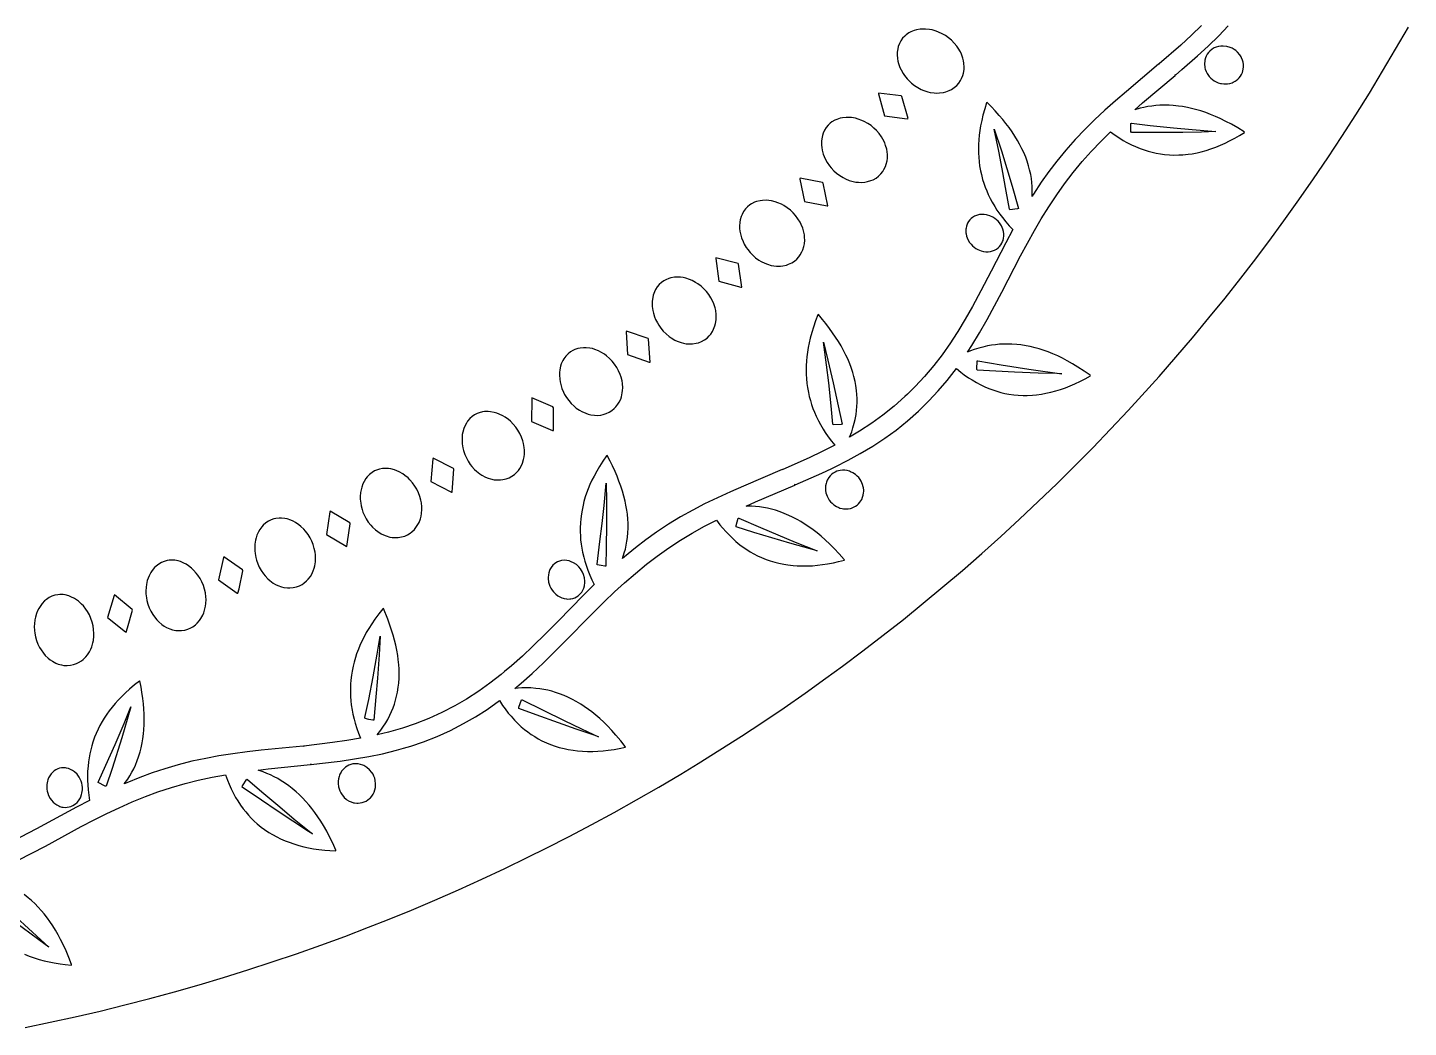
# Model space of a CAD drawing. Header units: millimetres. Extents: x 0 to 240, y 0 to 240.
# Drawn here: x 143.5 to 224.4, y 2.3 to 60.9 of the extents above; entities that cross this region are included whole.
import ezdxf

# ---------------------------------------------------------------- set-up
doc = ezdxf.new("R2010")
doc.units = ezdxf.units.MM
doc.layers.add('FORME', color=5, linetype='CONTINUOUS')
doc.layers.add('MOTIF-C02', color=1, linetype='CONTINUOUS')

msp = doc.modelspace()

# ---------------------------------------------------------------- linework, layer by layer
at = {"layer": 'FORME'}
msp.add_lwpolyline([(143.3925, 2.3021), (144.8614, 2.6036), (146.3264, 2.9234), (147.7874, 3.2616), (149.244, 3.6179), (150.696, 3.9924), (152.1433, 4.3851), (153.5855, 4.7958), (155.0225, 5.2244), (156.454, 5.6711), (157.8798, 6.1355), (159.2997, 6.6177), (160.7134, 7.1177), (162.1209, 7.6353), (163.5217, 8.1704), (164.6375, 8.6111), (166.0259, 9.1775), (167.4071, 9.7613), (168.781, 10.3623), (170.1472, 10.9805), (171.5056, 11.6156), (172.856, 12.2677), (173.9303, 12.8015), (175.2657, 13.4838), (176.5924, 14.1827), (177.9103, 14.8981), (179.2191, 15.63), (180.5187, 16.3782), (181.8089, 17.1425), (182.834, 17.7655), (184.1066, 18.5587), (185.3693, 19.3677), (186.6217, 20.1924), (187.8637, 21.0327), (189.0951, 21.8885), (190.3157, 22.7596), (191.2843, 23.4674), (192.485, 24.3657), (193.6744, 25.2789), (194.8523, 26.2069), (196.0185, 27.1496), (197.1728, 28.1068), (198.3151, 29.0783), (199.4451, 30.0641), (200.5628, 31.0638), (201.6678, 32.0775), (202.7601, 33.1049), (203.8395, 34.1459), (204.9058, 35.2002), (205.9588, 36.2678), (206.9985, 37.3485), (208.0245, 38.4421), (208.8354, 39.3262), (209.8366, 40.4426), (210.8237, 41.5714), (211.7967, 42.7124), (212.7553, 43.8656), (213.6994, 45.0306), (214.629, 46.2073), (215.3619, 47.157), (216.2647, 48.3543), (217.1525, 49.5629), (218.0251, 50.7824), (218.8824, 52.0127), (219.7243, 53.2537), (220.5505, 54.505), (221.3611, 55.7666), (222.1559, 57.0383), (222.9347, 58.3197), (223.6974, 59.6108), (224.4439, 60.9113)], dxfattribs=at)
at = {"layer": 'MOTIF-C02'}
for points in [[(212.327, 61.002), (211.7382, 60.4327), (211.1132, 59.8599), (209.8349, 58.7516), (209.8553, 58.7377), (209.8091, 58.7298), (207.9198, 57.1403), (207.2859, 56.5927), (206.6629, 56.0361), (206.0544, 55.4669), (205.5014, 54.9225), (204.9285, 54.3222), (204.3787, 53.7022), (203.852, 53.0632), (203.382, 52.4496), (202.9327, 51.82), (202.4746, 51.1281), (202.3911, 50.9918), (202.4029, 51.3416), (202.3965, 51.5723), (202.3796, 51.8034), (202.3522, 52.0345), (202.3142, 52.2652), (202.2524, 52.5521), (202.1918, 52.7801), (202.1023, 53.0625), (202.0204, 53.286), (201.9057, 53.5619), (201.8046, 53.7795), (201.6672, 54.0475), (201.5492, 54.2583), (201.3921, 54.5174), (201.2253, 54.7713), (201.0495, 55.0201), (200.8656, 55.2638), (200.6742, 55.5025), (200.4759, 55.7363), (200.2298, 56.0104), (200.0186, 56.2337), (199.7585, 56.4957), (199.7338, 56.4721), (199.6206, 56.1158), (199.5198, 55.7538), (199.4441, 55.4388), (199.3795, 55.1196), (199.3346, 54.8503), (199.2988, 54.5781), (199.2725, 54.3032), (199.2564, 54.0256), (199.2513, 53.8018), (199.2552, 53.5203), (199.267, 53.2938), (199.293, 53.0095), (199.3232, 52.7815), (199.3731, 52.4962), (199.4229, 52.2683), (199.4977, 51.9844), (199.5678, 51.7585), (199.6469, 51.5341), (199.7348, 51.3119), (199.8316, 51.092), (199.9369, 50.8749), (200.0506, 50.6609), (200.204, 50.3983), (200.3352, 50.1925), (200.5094, 49.941), (200.6563, 49.7445), (200.8488, 49.5051), (201.0504, 49.2726), (201.2601, 49.0475), (200.8502, 48.2771), (199.9941, 46.6076), (199.3918, 45.4567), (198.8985, 44.5389), (198.4788, 43.8023), (198.0389, 43.0767), (197.7518, 42.6332), (197.6074, 42.4118), (197.119, 41.7166), (196.6369, 41.0867), (196.0906, 40.4355), (195.5513, 39.8535), (195.0967, 39.4065), (194.9446, 39.2581), (194.3073, 38.6955), (193.642, 38.1663), (192.9986, 37.7021), (192.2869, 37.2377), (191.7031, 36.8897), (191.8261, 37.2039), (191.899, 37.4223), (191.9777, 37.7), (192.0302, 37.9254), (192.0822, 38.211), (192.1126, 38.442), (192.1328, 38.675), (192.1425, 38.9094), (192.1418, 39.1448), (192.1307, 39.3808), (192.1091, 39.6169), (192.0677, 39.9117), (192.0233, 40.1465), (191.9542, 40.4384), (191.8884, 40.67), (191.7938, 40.9569), (191.7086, 41.1839), (191.5911, 41.464), (191.4888, 41.6852), (191.3512, 41.9577), (191.2036, 42.2258), (191.0468, 42.4893), (190.8817, 42.7481), (190.7089, 43.0024), (190.529, 43.2521), (190.3048, 43.546), (190.1116, 43.7862), (189.8729, 44.0689), (189.8467, 44.046), (189.7091, 43.6902), (189.5832, 43.3278), (189.4856, 43.0117), (189.3984, 42.6907), (189.3346, 42.4192), (189.2793, 42.1443), (189.2332, 41.8659), (189.1971, 41.5844), (189.1758, 41.3569), (189.1593, 41.0701), (189.1545, 40.8389), (189.1597, 40.5481), (189.1731, 40.3143), (189.2019, 40.0213), (189.2349, 39.7865), (189.2887, 39.4934), (189.3419, 39.2597), (189.4043, 39.0272), (189.4757, 38.7962), (189.5561, 38.5672), (189.6453, 38.3406), (189.7431, 38.1167), (189.8768, 37.8414), (189.9928, 37.625), (190.1482, 37.3599), (190.2806, 37.1522), (190.4554, 36.8985), (190.6399, 36.6515), (190.8352, 36.4092), (190.1048, 36.0388), (189.3387, 35.6757), (187.7905, 34.9934), (187.8059, 34.9741), (187.7594, 34.9801), (185.4855, 34.0181), (184.7184, 33.6818), (183.9591, 33.3335), (183.2098, 32.9689), (182.5209, 32.6117), (181.7965, 32.207), (181.0884, 31.7765), (180.3967, 31.3212), (179.7668, 30.8734), (179.1519, 30.4042), (178.5102, 29.8781), (178.3902, 29.7723), (178.5045, 30.1032), (178.5664, 30.3256), (178.6184, 30.5514), (178.6603, 30.7804), (178.692, 31.0119), (178.7176, 31.3043), (178.7268, 31.54), (178.7246, 31.8363), (178.7122, 32.074), (178.6839, 32.3714), (178.6514, 32.6092), (178.5991, 32.9057), (178.5485, 33.142), (178.4748, 33.4358), (178.3902, 33.7277), (178.2956, 34.0172), (178.1916, 34.3044), (178.0791, 34.5889), (177.9585, 34.8706), (177.8041, 35.2051), (177.6682, 35.4807), (177.4969, 35.8078), (177.4662, 35.7925), (177.2531, 35.4854), (177.05, 35.1692), (176.8849, 34.8905), (176.729, 34.6046), (176.6068, 34.3604), (176.4923, 34.1109), (176.3861, 33.8559), (176.289, 33.5954), (176.2182, 33.3831), (176.1389, 33.1129), (176.0834, 32.893), (176.0245, 32.6136), (175.9861, 32.3869), (175.9497, 32.0996), (175.9301, 31.8671), (175.9179, 31.5737), (175.9183, 31.3372), (175.9277, 31.0996), (175.9463, 30.8612), (175.9739, 30.6226), (176.0106, 30.3841), (176.0561, 30.1461), (176.1253, 29.85), (176.19, 29.6147), (176.2823, 29.323), (176.3648, 29.0919), (176.4782, 28.8063), (176.6023, 28.5248), (176.7364, 28.248), (176.1176, 27.6326), (174.6256, 26.1044), (173.8926, 25.3673), (173.1507, 24.6357), (172.5326, 24.0555), (171.8983, 23.4918), (171.4933, 23.1526), (171.29, 22.9836), (170.6184, 22.4633), (169.972, 22.0035), (169.2581, 21.5422), (168.5712, 21.1451), (167.8159, 20.7549), (167.0411, 20.4052), (166.2494, 20.0956), (165.4978, 19.8417), (164.6807, 19.6076), (164.0205, 19.4473), (164.2305, 19.7111), (164.3645, 19.8984), (164.5216, 20.1405), (164.6382, 20.3405), (164.7721, 20.5981), (164.8692, 20.8099), (164.9572, 21.0265), (165.0356, 21.2476), (165.1043, 21.4727), (165.1632, 21.7015), (165.2122, 21.9336), (165.2595, 22.2274), (165.2863, 22.4649), (165.3063, 22.7642), (165.3117, 23.005), (165.3058, 23.307), (165.2913, 23.5489), (165.2616, 23.8513), (165.229, 24.0928), (165.1779, 24.3938), (165.1158, 24.6935), (165.0437, 24.9914), (164.9622, 25.2875), (164.872, 25.5814), (164.7738, 25.873), (164.6461, 26.2199), (164.3875, 26.8469), (164.3558, 26.8327), (164.1195, 26.5333), (163.8923, 26.2242), (163.7058, 25.9509), (163.5279, 25.6698), (163.3869, 25.4292), (163.253, 25.1828), (163.127, 24.9303), (163.0095, 24.6719), (162.9221, 24.4609), (162.8217, 24.1917), (162.749, 23.9722), (162.6683, 23.6928), (162.6122, 23.4654), (162.5533, 23.1768), (162.5156, 22.9429), (162.4807, 22.6469), (162.4627, 22.4079), (162.4537, 22.1673), (162.4539, 21.9255), (162.4632, 21.683), (162.4816, 21.4402), (162.5091, 21.1975), (162.5558, 20.8949), (162.6028, 20.654), (162.6732, 20.3548), (162.7384, 20.1173), (162.8307, 19.8234), (162.9342, 19.5329), (163.0494, 19.2439), (162.2422, 19.1052), (161.4031, 18.984), (159.7226, 18.7884), (159.7316, 18.7654), (159.689, 18.7849), (157.2326, 18.5359), (156.4004, 18.4405), (155.5721, 18.3316), (154.7487, 18.204), (153.9851, 18.0658), (153.1736, 17.8925), (152.3701, 17.69), (151.5749, 17.4587), (150.841, 17.2165), (150.1151, 16.9494), (149.3468, 16.6358), (149.201, 16.5701), (149.4078, 16.8526), (149.5325, 17.0468), (149.6488, 17.2473), (149.7562, 17.4537), (149.8548, 17.6656), (149.9654, 17.9374), (150.0437, 18.1601), (150.1289, 18.4438), (150.1871, 18.6746), (150.2478, 18.9671), (150.2868, 19.204), (150.3242, 19.5027), (150.3455, 19.7434), (150.3617, 20.0459), (150.3669, 20.3497), (150.3618, 20.6543), (150.3471, 20.9593), (150.3234, 21.2644), (150.2912, 21.5691), (150.2423, 21.9342), (150.1936, 22.2377), (150.1264, 22.6007), (150.0926, 22.5951), (149.7984, 22.3645), (149.5111, 22.1222), (149.2712, 21.9046), (149.038, 21.6773), (148.8492, 21.48), (148.6663, 21.2753), (148.4897, 21.0629), (148.32, 20.8427), (148.1897, 20.6607), (148.0344, 20.4258), (147.9165, 20.2321), (147.7779, 19.9824), (147.6744, 19.777), (147.5549, 19.5133), (147.4676, 19.2969), (147.3695, 19.0201), (147.3002, 18.7941), (147.2391, 18.5642), (147.1866, 18.331), (147.1427, 18.0948), (147.1074, 17.856), (147.0808, 17.6153), (147.0596, 17.3119), (147.0521, 17.068), (147.0543, 16.762), (147.0651, 16.5169), (147.0892, 16.2106), (147.1249, 15.9049), (147.1713, 15.6009), (146.3987, 15.1953), (144.0645, 13.9296), (142.6803, 13.206)], [(142.9787, 12.0927), (144.5828, 12.9293), (146.6886, 14.0664), (147.4385, 14.4584), (148.193, 14.8369), (148.9029, 15.174), (149.6706, 15.5156), (150.4477, 15.8312), (151.1815, 16.1008), (151.9767, 16.3625), (152.7814, 16.5933), (153.5396, 16.784), (154.3597, 16.9598), (155.1296, 17.1004), (155.2485, 16.778), (155.3424, 16.5499), (155.4696, 16.2692), (155.5795, 16.0488), (155.7274, 15.7791), (155.8543, 15.5686), (156.0237, 15.3129), (156.1678, 15.1148), (156.3195, 14.9231), (156.4788, 14.738), (156.6453, 14.5602), (156.8189, 14.39), (156.9992, 14.2277), (157.2335, 14.0363), (157.4276, 13.8925), (157.678, 13.725), (157.8838, 13.6006), (158.1475, 13.4571), (158.3628, 13.3519), (158.637, 13.2321), (158.8598, 13.1453), (159.1421, 13.048), (159.4278, 12.9627), (159.7166, 12.8887), (160.0077, 12.8256), (160.3008, 12.7729), (160.5954, 12.7302), (160.9505, 12.6912), (161.2473, 12.6685), (161.6042, 12.6523), (161.604, 12.6922), (161.4274, 13.0862), (161.2379, 13.4741), (161.0645, 13.8008), (160.8807, 14.1216), (160.7192, 14.3836), (160.5497, 14.6403), (160.3722, 14.8911), (160.1864, 15.1351), (160.0316, 15.3251), (159.8305, 15.5554), (159.6635, 15.7334), (159.4471, 15.9473), (159.2679, 16.111), (159.0366, 16.3058), (158.846, 16.4532), (158.6009, 16.6263), (158.3999, 16.7555), (158.1948, 16.8762), (157.9859, 16.988), (157.7737, 17.0909), (157.5585, 17.1848), (157.3407, 17.2696), (157.0408, 17.3702), (157.6402, 17.4411), (160.1207, 17.6991), (160.1377, 17.7309), (160.1289, 17.7534), (160.1546, 17.7028), (160.639, 17.7578), (161.8513, 17.9051), (162.6984, 18.0298), (163.5428, 18.1772), (164.3269, 18.3392), (165.1607, 18.543), (165.5734, 18.6612), (165.9858, 18.7811), (166.745, 19.0385), (167.5448, 19.3522), (168.3275, 19.7063), (169.0907, 20.1007), (169.785, 20.5017), (170.4596, 20.9348), (171.1831, 21.4484), (171.3742, 21.1597), (171.518, 20.9596), (171.7065, 20.7164), (171.8646, 20.528), (172.0712, 20.3009), (172.2438, 20.1265), (172.4685, 19.9186), (172.6554, 19.7608), (172.8485, 19.6111), (173.0474, 19.4699), (173.2518, 19.3377), (173.4615, 19.2147), (173.6761, 19.101), (173.9506, 18.9725), (174.1745, 18.8807), (174.4593, 18.7795), (174.6905, 18.7094), (174.9828, 18.6352), (175.2189, 18.5863), (175.5162, 18.5377), (175.7553, 18.5088), (176.0553, 18.4843), (176.356, 18.4724), (176.6569, 18.4724), (176.9576, 18.4836), (177.2578, 18.5054), (177.5571, 18.5373), (177.9149, 18.588), (178.2116, 18.6399), (178.5658, 18.7131), (178.5567, 18.7519), (178.2915, 19.0925), (178.0153, 19.424), (177.7695, 19.7), (177.5149, 19.9675), (177.2958, 20.1833), (177.0703, 20.392), (176.8384, 20.593), (176.5999, 20.7854), (176.4044, 20.9327), (176.1543, 21.1079), (175.9497, 21.2403), (175.6884, 21.3957), (175.4752, 21.5113), (175.2038, 21.6444), (174.9832, 21.7411), (174.7033, 21.8496), (174.4767, 21.926), (174.248, 21.9929), (174.0175, 22.0504), (173.7859, 22.0983), (173.5534, 22.1365), (173.3203, 22.1653), (173.0289, 22.1881), (172.7961, 22.196), (172.5061, 22.1936), (172.2751, 22.182), (172.0931, 22.1656), (172.4553, 22.4677), (173.0972, 23.0358), (173.7641, 23.6598), (174.8682, 24.7494), (176.7274, 26.6393), (177.3285, 27.235), (177.9378, 27.819), (178.5168, 28.3504), (179.1498, 28.9031), (179.7992, 29.4338), (180.4211, 29.9077), (181.1037, 30.3922), (181.8046, 30.8499), (182.4729, 31.2556), (183.2048, 31.6653), (183.899, 32.0267), (184.1077, 31.7536), (184.2647, 31.5633), (184.4689, 31.3326), (184.639, 31.1543), (184.8598, 30.9402), (185.0431, 30.7764), (185.2803, 30.582), (185.4764, 30.4352), (185.6779, 30.2967), (185.8846, 30.1669), (186.0961, 30.046), (186.3122, 29.9345), (186.5324, 29.8325), (186.8127, 29.7187), (187.0405, 29.6386), (187.3292, 29.5523), (187.5626, 29.4941), (187.8567, 29.4347), (188.0936, 29.3976), (188.3909, 29.3639), (188.6293, 29.3467), (188.9277, 29.3369), (189.226, 29.3396), (189.5237, 29.354), (189.8205, 29.3796), (190.1161, 29.4156), (190.4102, 29.4616), (190.761, 29.529), (191.0513, 29.5948), (191.3971, 29.6845), (191.3852, 29.7226), (191.1003, 30.047), (190.8048, 30.3618), (190.5429, 30.623), (190.2727, 30.8753), (190.0411, 31.0781), (189.8035, 31.2734), (189.56, 31.4606), (189.3105, 31.6391), (189.1066, 31.7751), (188.8465, 31.9359), (188.6345, 32.0567), (188.3646, 32.1973), (188.1452, 32.3009), (187.8668, 32.4189), (187.6411, 32.5036), (187.3559, 32.5968), (187.1258, 32.661), (186.8942, 32.7158), (186.6616, 32.7611), (186.4285, 32.7968), (186.1952, 32.8231), (185.9621, 32.84), (185.6456, 32.8477), (186.1977, 33.0921), (188.4919, 34.0699), (188.4988, 34.1053), (188.4835, 34.1245), (188.5232, 34.0834), (190.0849, 34.7768), (190.6647, 35.0528), (190.8577, 35.1456), (191.6211, 35.5354), (192.3227, 35.9213), (193.0594, 36.3618), (193.2392, 36.4789), (193.7776, 36.8325), (194.4272, 37.3023), (195.099, 37.8377), (195.7425, 38.4069), (196.3556, 39.0086), (196.9008, 39.5965), (197.4178, 40.2092), (197.9578, 40.9132), (198.2255, 40.6937), (198.4218, 40.5449), (198.6737, 40.3681), (198.8803, 40.2346), (199.1447, 40.0785), (199.361, 39.9627), (199.637, 39.8303), (199.8621, 39.7346), (200.0907, 39.6485), (200.3223, 39.5722), (200.5568, 39.5061), (200.7934, 39.4503), (201.0319, 39.405), (201.332, 39.3631), (201.5732, 39.3413), (201.8751, 39.3286), (202.1167, 39.3297), (202.4179, 39.345), (202.6579, 39.3678), (202.9563, 39.4091), (203.1933, 39.4519), (203.4872, 39.517), (203.778, 39.5942), (204.0655, 39.6829), (204.3496, 39.7822), (204.63, 39.8916), (204.9067, 40.0102), (205.2336, 40.1641), (205.5019, 40.3012), (205.8187, 40.4756), (205.7985, 40.51), (205.4448, 40.7573), (205.0832, 40.9926), (204.7669, 41.1839), (204.4448, 41.3645), (204.1718, 41.5061), (203.8948, 41.6391), (203.6139, 41.7628), (203.3293, 41.8763), (203.0991, 41.9595), (202.8085, 42.0531), (202.5739, 42.1194), (202.2784, 42.1909), (202.0406, 42.2385), (201.7422, 42.2856), (201.5027, 42.3131), (201.2033, 42.3342), (200.9643, 42.3404), (200.7259, 42.337), (200.4888, 42.324), (200.2534, 42.3014), (200.0199, 42.2694), (199.7887, 42.2283), (199.5036, 42.1641), (199.2788, 42.1031), (199.0023, 42.0153), (198.785, 41.9362), (198.6159, 41.8668), (198.873, 42.2623), (199.3189, 42.9944), (199.7723, 43.7872), (200.6263, 45.3821), (201.7257, 47.5078), (202.1245, 48.2541), (202.5347, 48.9918), (202.9313, 49.6703), (203.3732, 50.385), (203.8374, 51.0835), (204.2919, 51.7197), (204.8014, 52.3838), (205.3363, 53.0278), (205.8553, 53.6125), (206.4339, 54.2197), (206.9907, 54.7697), (207.2707, 54.5703), (207.4767, 54.4346), (207.74, 54.2744), (207.955, 54.1542), (208.2291, 54.0146), (208.4525, 53.9122), (208.7365, 53.7963), (208.9672, 53.7138), (209.2006, 53.6409), (209.4363, 53.5777), (209.6741, 53.5246), (209.9134, 53.4817), (210.1538, 53.4492), (210.4553, 53.423), (210.6966, 53.4137), (210.9979, 53.4162), (211.2381, 53.4294), (211.5367, 53.4594), (211.7739, 53.4937), (212.068, 53.5492), (212.3009, 53.6031), (212.5889, 53.6816), (212.8731, 53.7721), (213.1533, 53.8736), (213.4294, 53.9855), (213.7012, 54.1071), (213.9688, 54.2377), (214.284, 54.4056), (214.5421, 54.554), (214.8461, 54.7417), (214.8235, 54.7745), (214.4556, 55.0006), (214.0805, 55.2143), (213.7532, 55.3866), (213.4207, 55.5481), (213.1396, 55.6736), (212.8551, 55.7902), (212.5671, 55.8974), (212.276, 55.9944), (212.0411, 56.0642), (211.7452, 56.1412), (211.507, 56.1942), (211.2077, 56.2489), (210.9674, 56.2833), (210.6666, 56.314), (210.426, 56.3283), (210.1261, 56.3333), (209.8872, 56.3268), (209.6497, 56.311), (209.4142, 56.2857), (209.1809, 56.2512), (208.9501, 56.2075), (208.7224, 56.155), (208.4179, 56.0691), (208.8733, 56.4653), (210.7774, 58.0759), (210.7735, 58.1117), (210.7532, 58.1256), (210.8033, 58.098), (211.1727, 58.4163), (212.0913, 59.221), (212.7209, 59.8012), (213.3356, 60.3986), (213.8922, 60.9742)], [(143.3632, 6.5836), (143.6426, 6.4718), (143.9265, 6.3718), (144.214, 6.2831), (144.5046, 6.2051), (144.7979, 6.1375), (145.0934, 6.0797), (145.4502, 6.0227), (145.749, 5.9849), (146.109, 5.9505), (146.1118, 5.9902), (145.9588, 6.3938), (145.7926, 6.792), (145.639, 7.1282), (145.4745, 7.4589), (145.3288, 7.7297), (145.1749, 7.9956), (145.0125, 8.2559), (144.8413, 8.5101), (144.6979, 8.7085), (144.5106, 8.9496), (144.3541, 9.1365), (144.1502, 9.362), (143.9806, 9.5353), (143.7605, 9.7424), (143.5781, 9.8999), (143.3426, 10.086)]]:
    msp.add_lwpolyline(points, dxfattribs=at)
for points in [[(196.978, 57.051), (197.2015, 57.0834), (197.3435, 57.1199), (197.5433, 57.195), (197.666, 57.2575), (197.8327, 57.3671), (197.9773, 57.4924), (198.0993, 57.6295), (198.2035, 57.7819), (198.2637, 57.8944), (198.3374, 58.0784), (198.374, 58.2102), (198.4076, 58.4195), (198.4149, 58.5651), (198.4019, 58.7895), (198.3772, 58.9409), (198.3398, 59.0921), (198.2608, 59.3153), (198.1938, 59.4597), (198.0745, 59.6665), (197.984, 59.7963), (197.835, 59.9769), (197.6739, 60.1387), (197.505, 60.2808), (197.3245, 60.4079), (197.1271, 60.5227), (196.915, 60.6216), (196.767, 60.677), (196.5379, 60.7418), (196.3825, 60.7718), (196.1486, 60.7957), (195.9946, 60.7971), (195.8437, 60.7868), (195.6264, 60.7498), (195.4894, 60.7115), (195.2982, 60.6351), (195.1816, 60.5729), (195.0242, 60.4651), (194.9315, 60.3851), (194.8109, 60.2556), (194.7088, 60.1125), (194.6225, 59.9504), (194.5556, 59.7702), (194.5233, 59.641), (194.4952, 59.4355), (194.4911, 59.2923), (194.5076, 59.0711), (194.5339, 58.9215), (194.5723, 58.7717), (194.6515, 58.5497), (194.7177, 58.4056), (194.835, 58.1985), (194.9235, 58.068), (195.0691, 57.8858), (195.1729, 57.7744), (195.3356, 57.6232), (195.5087, 57.4881), (195.6993, 57.3644), (195.9059, 57.256), (196.0512, 57.1941), (196.2778, 57.1196), (196.4328, 57.0834), (196.6679, 57.051), (196.824, 57.0448)], [(213.8419, 57.5831), (213.9799, 57.6075), (214.1121, 57.6486), (214.1752, 57.675), (214.2936, 57.7383), (214.3485, 57.7747), (214.4487, 57.8555), (214.5351, 57.9446), (214.6076, 58.0394), (214.6679, 58.141), (214.718, 58.2534), (214.7688, 58.4393), (214.7836, 58.572), (214.7815, 58.7086), (214.7618, 58.8462), (214.7248, 58.9815), (214.6713, 59.1115), (214.6389, 59.1736), (214.5641, 59.2905), (214.4316, 59.4444), (214.3336, 59.5309), (214.2312, 59.6042), (214.1218, 59.6667), (214.0023, 59.7197), (213.8074, 59.7764), (213.6004, 59.8002), (213.4604, 59.7959), (213.3227, 59.7749), (213.1901, 59.7377), (213.0657, 59.6853), (212.9518, 59.6196), (212.8043, 59.5009), (212.7229, 59.412), (212.6554, 59.3179), (212.5986, 59.2158), (212.5525, 59.1031), (212.5191, 58.9813), (212.5079, 58.9174), (212.4973, 58.7854), (212.4982, 58.7178), (212.5127, 58.5815), (212.5264, 58.5135), (212.5443, 58.4461), (212.5924, 58.3147), (212.6555, 58.1901), (212.7739, 58.0213), (212.8649, 57.9234), (212.9627, 57.8383), (213.0648, 57.7662), (213.1756, 57.7037), (213.2965, 57.6513), (213.4259, 57.6112), (213.4932, 57.5964), (213.6314, 57.5786), (213.7015, 57.5758)], [(195.1315, 55.5507), (194.7673, 56.8438), (194.7247, 56.8798), (193.3958, 57.0396), (193.3931, 56.9935), (193.7526, 55.7041), (195.0858, 55.5403)], [(192.6023, 51.8276), (192.7465, 51.854), (192.951, 51.9149), (193.0778, 51.9686), (193.2518, 52.0663), (193.4048, 52.1812), (193.5361, 52.3093), (193.6507, 52.4541), (193.7187, 52.5621), (193.8051, 52.7405), (193.8508, 52.8694), (193.899, 53.0759), (193.9165, 53.2206), (193.9193, 53.4453), (193.9053, 53.5981), (193.8785, 53.7516), (193.8154, 53.9798), (193.7587, 54.1285), (193.6542, 54.3431), (193.573, 54.479), (193.437, 54.6695), (193.2876, 54.8422), (193.1291, 54.9958), (192.958, 55.1353), (192.7691, 55.2636), (192.5644, 55.3771), (192.4207, 55.4427), (192.1967, 55.5235), (192.0437, 55.5643), (191.8122, 55.6045), (191.6586, 55.6167), (191.5073, 55.617), (191.288, 55.5953), (191.1486, 55.5667), (190.9526, 55.504), (190.8319, 55.4501), (190.6673, 55.3535), (190.5692, 55.2802), (190.4399, 55.1595), (190.328, 55.0239), (190.2305, 54.8682), (190.1512, 54.6932), (190.1098, 54.5665), (190.0675, 54.3636), (190.0533, 54.221), (190.0543, 53.9992), (190.0701, 53.848), (190.0978, 53.6959), (190.1612, 53.469), (190.2172, 53.3206), (190.3197, 53.1058), (190.3989, 52.9694), (190.5313, 52.7775), (190.6271, 52.659), (190.7788, 52.4968), (190.9419, 52.3499), (191.1234, 52.2132), (191.3219, 52.0905), (191.4625, 52.0186), (191.6834, 51.9283), (191.8355, 51.8814), (192.0677, 51.8327), (192.223, 51.8155), (192.377, 51.8109)], [(209.308, 54.729), (208.2148, 54.7374), (208.1885, 54.7959), (208.1788, 55.261), (208.2193, 55.2744), (209.3109, 55.149), (210.6802, 55.0052), (211.7793, 54.9006), (213.1577, 54.7828), (212.3298, 54.7603), (211.2284, 54.7397), (210.4043, 54.7311)], [(201.0653, 50.2464), (200.8867, 51.2983), (200.6492, 52.6059), (200.4479, 53.6459), (200.1821, 54.9385), (200.5947, 53.6584), (200.9147, 52.6278), (201.2257, 51.5915), (201.6014, 50.2883), (201.5506, 50.2578), (201.0899, 50.2086)], [(190.4299, 50.4437), (190.1573, 51.7591), (190.1173, 51.798), (188.8029, 52.0506), (188.7969, 52.0048), (189.0651, 50.6934), (190.3837, 50.4365)], [(187.646, 46.907), (187.7917, 46.9232), (187.9999, 46.9696), (188.1303, 47.0143), (188.3106, 47.0996), (188.4713, 47.2035), (188.6113, 47.3221), (188.7358, 47.4585), (188.8112, 47.5615), (188.9099, 47.7333), (188.9645, 47.8588), (189.027, 48.0613), (189.0546, 48.2044), (189.0732, 48.4284), (189.0698, 48.5818), (189.0539, 48.7368), (189.0069, 48.9688), (188.9608, 49.1212), (188.8716, 49.3426), (188.8001, 49.4838), (188.6778, 49.6834), (188.5409, 49.8662), (188.3935, 50.0305), (188.2326, 50.1816), (188.0532, 50.3229), (187.857, 50.4505), (187.7182, 50.5259), (187.5004, 50.6222), (187.3507, 50.6736), (187.1225, 50.73), (186.9701, 50.7529), (186.8193, 50.7638), (186.599, 50.7575), (186.4579, 50.7388), (186.258, 50.6899), (186.1338, 50.6446), (185.9629, 50.5599), (185.8599, 50.4936), (185.7224, 50.3822), (185.6013, 50.2548), (185.4932, 50.1064), (185.4017, 49.9373), (185.3516, 49.8139), (185.2952, 49.6144), (185.271, 49.4732), (185.2565, 49.2519), (185.2616, 49.0999), (185.2786, 48.9462), (185.326, 48.7154), (185.3714, 48.5635), (185.4586, 48.342), (185.528, 48.2004), (185.6467, 47.9997), (185.7339, 47.8748), (185.8739, 47.7023), (186.0263, 47.5444), (186.1978, 47.3952), (186.3872, 47.259), (186.5224, 47.1774), (186.7364, 47.0719), (186.8848, 47.0144), (187.113, 46.9495), (187.2668, 46.9215), (187.4201, 46.9061)], [(199.822, 47.7454), (199.9556, 47.7626), (200.0201, 47.7774), (200.1431, 47.8184), (200.201, 47.8442), (200.3083, 47.9049), (200.4034, 47.9761), (200.4856, 48.0551), (200.5568, 48.1425), (200.6194, 48.242), (200.6709, 48.3528), (200.6918, 48.4121), (200.7226, 48.537), (200.7375, 48.6686), (200.7354, 48.8039), (200.7161, 48.94), (200.6802, 49.0738), (200.5981, 49.2636), (200.4882, 49.4336), (200.4036, 49.5331), (200.313, 49.6205), (200.2144, 49.6989), (200.1048, 49.7697), (199.9222, 49.8568), (199.7912, 49.8989), (199.7239, 49.9145), (199.5873, 49.9338), (199.4507, 49.9368), (199.3173, 49.9233), (199.1899, 49.8939), (199.071, 49.85), (199.0154, 49.8231), (198.913, 49.7608), (198.823, 49.6891), (198.7458, 49.6102), (198.678, 49.5217), (198.6193, 49.4213), (198.5531, 49.2505), (198.5265, 49.1256), (198.519, 49.0605), (198.5164, 48.9272), (198.5213, 48.8596), (198.5305, 48.7918), (198.561, 48.6576), (198.6352, 48.4645), (198.7382, 48.2893), (198.8189, 48.1854), (198.9065, 48.0932), (199.0008, 48.0112), (199.1064, 47.9363), (199.2226, 47.8705), (199.413, 47.7944), (199.5476, 47.7616), (199.6849, 47.745)], [(185.382, 45.6788), (185.2022, 47.01), (185.1651, 47.0516), (183.8716, 47.3957), (183.8624, 47.3504), (184.038, 46.0235), (185.3353, 45.6748)], [(182.5035, 42.3518), (182.7145, 42.3835), (182.8476, 42.419), (183.0336, 42.4914), (183.2011, 42.5837), (183.349, 42.6923), (183.4828, 42.8196), (183.5652, 42.9171), (183.6757, 43.0816), (183.739, 43.2029), (183.8156, 43.4005), (183.8532, 43.5414), (183.8873, 43.7635), (183.8948, 43.9168), (183.8897, 44.0725), (183.8591, 44.3072), (183.8238, 44.4624), (183.7503, 44.6896), (183.6889, 44.8354), (183.5809, 45.0431), (183.4571, 45.2351), (183.3216, 45.4093), (183.1717, 45.5713), (183.0026, 45.7248), (182.8159, 45.8658), (182.6827, 45.9508), (182.4722, 46.0621), (182.3265, 46.1239), (182.1028, 46.1961), (181.9524, 46.2297), (181.8027, 46.2511), (181.5825, 46.2603), (181.4405, 46.2515), (181.2376, 46.2168), (181.1105, 46.1803), (180.9341, 46.1077), (180.8267, 46.0488), (180.6817, 45.9473), (180.552, 45.8288), (180.4338, 45.6882), (180.3307, 45.526), (180.272, 45.4064), (180.2017, 45.2113), (180.1678, 45.0721), (180.1377, 44.8524), (180.1322, 44.7005), (180.1384, 44.546), (180.1695, 44.3124), (180.2042, 44.1577), (180.2756, 43.9306), (180.3349, 43.7845), (180.4393, 43.5759), (180.5175, 43.4453), (180.645, 43.2635), (180.786, 43.0952), (180.9466, 42.9344), (181.126, 42.7852), (181.2552, 42.6944), (181.4612, 42.5741), (181.6053, 42.5063), (181.8284, 42.4256), (181.9798, 42.3869), (182.1317, 42.3608), (182.357, 42.3458)], [(180.0125, 41.2793), (179.9265, 42.6199), (179.8923, 42.664), (178.6262, 43.0979), (178.6138, 43.0534), (178.696, 41.7174), (179.9657, 41.2786)], [(177.1207, 38.1791), (177.2559, 38.2051), (177.4465, 38.2644), (177.6201, 38.3447), (177.7753, 38.4426), (177.9176, 38.5603), (178.0067, 38.6517), (178.1284, 38.8081), (178.2001, 38.9247), (178.2903, 39.1164), (178.3376, 39.2543), (178.3873, 39.4735), (178.4055, 39.6259), (178.4114, 39.7815), (178.3973, 40.0179), (178.3729, 40.1752), (178.3156, 40.4069), (178.2645, 40.5567), (178.1713, 40.7715), (178.0613, 40.9716), (177.9383, 41.1549), (177.8001, 41.327), (177.6423, 41.492), (177.4658, 41.6457), (177.3389, 41.7399), (177.1368, 41.8656), (176.9957, 41.9375), (176.7776, 42.0252), (176.63, 42.0692), (176.4822, 42.1011), (176.2631, 42.1257), (176.1208, 42.1268), (175.916, 42.1064), (175.7867, 42.0789), (175.6056, 42.0189), (175.4944, 41.9677), (175.3427, 41.8766), (175.2049, 41.7674), (175.0771, 41.6356), (174.9629, 41.4809), (174.8961, 41.3657), (174.8123, 41.1761), (174.7686, 41.0396), (174.7232, 40.8225), (174.7071, 40.6714), (174.7024, 40.5168), (174.7171, 40.2816), (174.7409, 40.1248), (174.7961, 39.8934), (174.8451, 39.7434), (174.9346, 39.5281), (175.0034, 39.3922), (175.1179, 39.2019), (175.2468, 39.0242), (175.3957, 38.8525), (175.5642, 38.6912), (175.6867, 38.5915), (175.8838, 38.457), (176.0228, 38.3793), (176.2397, 38.2832), (176.388, 38.234), (176.5377, 38.1973), (176.7614, 38.1666), (176.908, 38.1622)], [(190.7247, 37.6389), (190.6214, 38.717), (190.478, 40.0589), (190.352, 41.1278), (190.1804, 42.4581), (190.4361, 41.3977), (190.7431, 40.0661), (191.0365, 38.7277), (191.2611, 37.6522), (191.2085, 37.6234), (190.7462, 37.5988)], [(203.854, 40.6094), (202.7482, 40.6397), (201.3714, 40.693), (200.2745, 40.7478), (199.1817, 40.8134), (199.1596, 40.8743), (199.1829, 41.3478), (199.2244, 41.3592), (200.5783, 41.1295), (202.2122, 40.8739), (204.1311, 40.6036)], [(174.3509, 37.536), (174.3561, 38.6103), (174.3251, 38.6567), (173.0924, 39.1782), (173.077, 39.1347), (173.0654, 37.7962), (174.3012, 37.2696), (174.3479, 37.267)], [(171.2459, 34.3771), (171.3827, 34.3936), (171.5769, 34.4393), (171.7558, 34.5073), (171.9174, 34.5941), (172.0676, 34.7015), (172.1628, 34.7864), (172.2953, 34.9339), (172.3749, 35.0451), (172.4784, 35.2301), (172.5352, 35.3644), (172.6002, 35.5796), (172.629, 35.7303), (172.6458, 35.8851), (172.6482, 36.1219), (172.635, 36.2805), (172.594, 36.5157), (172.5536, 36.6687), (172.4756, 36.8894), (172.3799, 37.0968), (172.2701, 37.2883), (172.1443, 37.4696), (171.9984, 37.6453), (171.8332, 37.811), (171.7132, 37.9138), (171.5204, 38.0534), (171.3847, 38.135), (171.1733, 38.2378), (171.0291, 38.292), (170.8838, 38.3342), (170.6671, 38.3741), (170.5252, 38.3851), (170.3195, 38.3792), (170.1886, 38.3608), (170.0037, 38.3136), (169.8891, 38.2703), (169.7314, 38.1901), (169.5864, 38.0908), (169.4497, 37.9682), (169.3249, 37.822), (169.2501, 37.7117), (169.1532, 37.5284), (169.1001, 37.3954), (169.0397, 37.182), (169.0129, 37.0324), (168.9975, 36.8785), (168.9956, 36.6429), (169.0083, 36.4848), (169.0472, 36.25), (169.0856, 36.097), (169.1597, 35.8759), (169.251, 35.6679), (169.3563, 35.4752), (169.4791, 35.2901), (169.5724, 35.1697), (169.7292, 34.9969), (169.8444, 34.8889), (170.0316, 34.741), (170.1648, 34.6537), (170.3744, 34.5426), (170.5189, 34.4831), (170.6656, 34.4361), (170.8867, 34.3897), (171.0326, 34.3751)], [(168.4379, 33.9297), (168.5183, 35.001), (168.4907, 35.0494), (167.2976, 35.656), (167.2792, 35.6137), (167.1738, 34.2793), (168.3696, 33.6674), (168.4161, 33.6615)], [(165.2567, 31.003), (165.4537, 31.035), (165.6369, 31.0903), (165.8042, 31.1655), (165.9616, 31.2622), (166.0625, 31.3402), (166.205, 31.478), (166.2922, 31.5834), (166.4084, 31.7607), (166.4745, 31.8906), (166.5543, 32.1007), (166.5936, 32.2491), (166.6212, 32.4023), (166.6403, 32.6384), (166.6382, 32.7975), (166.6138, 33.035), (166.5842, 33.1904), (166.5219, 33.4161), (166.441, 33.6297), (166.3449, 33.8284), (166.2321, 34.0181), (166.0988, 34.2036), (165.9457, 34.3804), (165.8331, 34.4914), (165.6506, 34.6441), (165.5209, 34.7351), (165.3173, 34.8524), (165.1772, 34.9166), (165.0353, 34.9688), (164.8219, 35.0238), (164.6811, 35.0448), (164.4755, 35.0533), (164.3436, 35.0441), (164.1559, 35.01), (164.0386, 34.9749), (163.8756, 34.9059), (163.7239, 34.817), (163.579, 34.7043), (163.4443, 34.5672), (163.3619, 34.4624), (163.2525, 34.2864), (163.1902, 34.1574), (163.1149, 33.9488), (163.0777, 33.8014), (163.0515, 33.649), (163.0331, 33.414), (163.0347, 33.2555), (163.0571, 33.0186), (163.0847, 32.8632), (163.1431, 32.6375), (163.1923, 32.4934), (163.2791, 32.2889), (163.3818, 32.0949), (163.5053, 31.9041), (163.6496, 31.7207), (163.7569, 31.6049), (163.9333, 31.4443), (164.06, 31.3479), (164.2614, 31.2224), (164.4013, 31.1529), (164.5444, 31.0956), (164.7617, 31.0339), (164.9062, 31.0091), (165.1192, 30.9961)], [(191.5525, 32.6787), (191.6206, 32.6853), (191.7525, 32.7109), (191.8156, 32.7295), (191.9351, 32.7771), (192.0441, 32.8368), (192.1412, 32.9061), (192.2288, 32.9854), (192.3098, 33.078), (192.4131, 33.2407), (192.4664, 33.3631), (192.5046, 33.4943), (192.5264, 33.6315), (192.5309, 33.7015), (192.5309, 33.7717), (192.5181, 33.9117), (192.5055, 33.9806), (192.4685, 34.1144), (192.3871, 34.3006), (192.319, 34.4121), (192.2427, 34.5123), (192.1567, 34.6043), (192.0581, 34.6901), (191.8886, 34.8017), (191.7633, 34.8611), (191.6978, 34.8856), (191.5628, 34.9227), (191.4249, 34.9432), (191.2873, 34.9467), (191.153, 34.9334), (190.9637, 34.8841), (190.8488, 34.8342), (190.7449, 34.7731), (190.6526, 34.7032), (190.5683, 34.6223), (190.4909, 34.5283), (190.3936, 34.364), (190.3445, 34.241), (190.3255, 34.1762), (190.2992, 34.0416), (190.2895, 33.9029), (190.2967, 33.7631), (190.3203, 33.6255), (190.3836, 33.4293), (190.4418, 33.3088), (190.5101, 33.1987), (190.5864, 33.0998), (190.6739, 33.0074), (190.774, 32.9216), (190.9458, 32.8113), (191.0726, 32.7535), (191.1388, 32.7301), (191.2751, 32.6957), (191.3445, 32.6848), (191.4141, 32.6784)], [(177.1431, 29.3629), (176.9159, 29.4076), (176.9036, 29.451), (177.076, 30.7729), (177.2014, 31.8282), (177.3156, 32.8815), (177.4426, 34.1949), (177.4575, 33.1193), (177.4616, 31.7709), (177.4495, 30.4181), (177.4282, 29.3329), (177.3707, 29.3188)], [(162.2867, 30.7466), (162.442, 31.8097), (162.4178, 31.8599), (161.2702, 32.5486), (161.2488, 32.5077), (161.0502, 31.184), (162.2002, 30.4898), (162.2461, 30.4806)], [(159.1069, 28.0682), (159.2935, 28.1105), (159.4657, 28.1738), (159.6295, 28.2592), (159.7357, 28.33), (159.8874, 28.4574), (159.9818, 28.5565), (160.1101, 28.7252), (160.1852, 28.8502), (160.2796, 29.0542), (160.3292, 29.1994), (160.3674, 29.3503), (160.403, 29.5845), (160.4121, 29.7433), (160.4044, 29.982), (160.3858, 30.1391), (160.3394, 30.3686), (160.2736, 30.5873), (160.1917, 30.7922), (160.0925, 30.9894), (159.9726, 31.1837), (159.8321, 31.3709), (159.7277, 31.4895), (159.5563, 31.6547), (159.4333, 31.7545), (159.2384, 31.8858), (159.1032, 31.9597), (158.9653, 32.0217), (158.7562, 32.0915), (158.6173, 32.1223), (158.4127, 32.1452), (158.2805, 32.1453), (158.0909, 32.1244), (157.9714, 32.0976), (157.804, 32.0402), (157.6465, 31.9622), (157.494, 31.8599), (157.35, 31.7325), (157.2605, 31.6338), (157.139, 31.4659), (157.0678, 31.3415), (156.9781, 31.1387), (156.9307, 30.9943), (156.8939, 30.8441), (156.8591, 30.611), (156.8495, 30.4528), (156.8553, 30.2148), (156.8719, 30.058), (156.9144, 29.8287), (156.9533, 29.6815), (157.0256, 29.4714), (157.1145, 29.2707), (157.2243, 29.0717), (157.3553, 28.8787), (157.4543, 28.7556), (157.619, 28.583), (157.7386, 28.478), (157.9307, 28.3387), (158.0654, 28.2595), (158.2041, 28.1924), (158.4166, 28.1156), (158.559, 28.0808), (158.7705, 28.0529), (158.9082, 28.0501)], [(189.5296, 30.2951), (188.2036, 30.6719), (187.1495, 30.9837), (186.1013, 31.3048), (185.0592, 31.635), (185.0513, 31.6987), (185.1791, 32.146), (185.2218, 32.1469), (186.4804, 31.5961), (187.494, 31.1643), (188.5134, 30.7403), (189.7959, 30.2215)], [(152.5679, 25.5535), (152.757, 25.5826), (152.9332, 25.6337), (153.1025, 25.7074), (153.2134, 25.7706), (153.3737, 25.8871), (153.4748, 25.9793), (153.6146, 26.1386), (153.6983, 26.258), (153.8067, 26.4549), (153.8664, 26.5962), (153.9151, 26.7442), (153.967, 26.9752), (153.9872, 27.133), (153.9962, 27.3716), (153.9887, 27.5297), (153.9585, 27.7618), (153.9083, 27.9846), (153.8409, 28.1948), (153.7557, 28.3985), (153.6497, 28.6007), (153.5228, 28.7973), (153.4269, 28.9229), (153.2675, 29.0996), (153.1518, 29.2078), (152.9665, 29.3525), (152.8368, 29.4357), (152.7036, 29.5072), (152.5, 29.5915), (152.3635, 29.632), (152.1611, 29.6691), (152.0292, 29.6784), (151.8386, 29.6709), (151.7175, 29.6525), (151.5465, 29.607), (151.3839, 29.5403), (151.2246, 29.4489), (151.0721, 29.332), (150.9759, 29.2398), (150.8429, 29.0807), (150.7632, 28.9616), (150.6594, 28.7656), (150.6021, 28.6249), (150.5548, 28.4777), (150.5038, 28.2476), (150.4831, 28.0904), (150.4722, 27.8526), (150.4778, 27.695), (150.5041, 27.4633), (150.5326, 27.3137), (150.59, 27.0992), (150.6646, 26.8927), (150.7602, 26.6865), (150.8774, 26.4848), (150.9675, 26.3551), (151.1196, 26.1713), (151.2317, 26.0581), (151.4135, 25.9057), (151.5423, 25.8174), (151.676, 25.7407), (151.8825, 25.6492), (152.0221, 25.6044), (152.2312, 25.5618), (152.3684, 25.5494)], [(155.9275, 28.0025), (156.1569, 29.052), (156.1363, 29.1039), (155.0398, 29.8713), (155.0156, 29.832), (154.7247, 28.5255), (155.8232, 27.7523), (155.8684, 27.7399)], [(175.3067, 27.4027), (175.3696, 27.4102), (175.4901, 27.4366), (175.6019, 27.4766), (175.7037, 27.5278), (175.7975, 27.5904), (175.8867, 27.667), (175.9686, 27.7577), (176.006, 27.8082), (176.0722, 27.9185), (176.1252, 28.0398), (176.1631, 28.1698), (176.1761, 28.2371), (176.1848, 28.3055), (176.19, 28.4439), (176.1674, 28.6496), (176.1125, 28.8444), (176.061, 28.9644), (176.0002, 29.0746), (175.9291, 29.1786), (175.8452, 29.2786), (175.6964, 29.4156), (175.5239, 29.5291), (175.3991, 29.5879), (175.2694, 29.631), (175.1379, 29.6574), (175.0075, 29.667), (174.82, 29.6507), (174.7038, 29.6213), (174.5966, 29.5793), (174.4996, 29.5267), (174.4087, 29.4621), (174.323, 29.3835), (174.2094, 29.2398), (174.1472, 29.1282), (174.1209, 29.0683), (174.0791, 28.9416), (174.0526, 28.8082), (174.0422, 28.6708), (174.043, 28.6017), (174.0684, 28.3972), (174.1029, 28.2667), (174.1495, 28.1436), (174.206, 28.0297), (174.272, 27.9236), (174.3508, 27.8208), (174.4928, 27.6782), (174.6019, 27.5948), (174.7209, 27.5239), (174.8472, 27.4675), (174.9124, 27.4454), (174.9783, 27.4275), (175.111, 27.4047), (175.1771, 27.3997)], [(146.0593, 23.5191), (146.2387, 23.5577), (146.4128, 23.6193), (146.5278, 23.6746), (146.6959, 23.7795), (146.8032, 23.8644), (146.9538, 24.0135), (147.0457, 24.1268), (147.1676, 24.3156), (147.237, 24.4524), (147.296, 24.5966), (147.364, 24.8234), (147.3952, 24.9794), (147.4209, 25.2168), (147.4245, 25.375), (147.4107, 25.6087), (147.3761, 25.8345), (147.3236, 26.0489), (147.253, 26.258), (147.1614, 26.4671), (147.0485, 26.6721), (146.9617, 26.8041), (146.815, 26.9917), (146.7072, 27.1077), (146.5326, 27.265), (146.409, 27.357), (146.2811, 27.4377), (146.0839, 27.5361), (145.9506, 27.586), (145.7513, 27.6372), (145.6204, 27.6558), (145.4297, 27.6617), (145.3077, 27.6518), (145.1339, 27.6184), (144.967, 27.5632), (144.8017, 27.4832), (144.6413, 27.3773), (144.5389, 27.292), (144.3951, 27.1427), (144.3072, 27.0295), (144.19, 26.8412), (144.1229, 26.7049), (144.0655, 26.5613), (143.9984, 26.3354), (143.9668, 26.18), (143.9393, 25.9436), (143.9338, 25.786), (143.9438, 25.553), (143.9618, 25.4018), (144.0039, 25.1837), (144.0639, 24.9725), (144.1448, 24.7602), (144.2476, 24.5507), (144.3283, 24.415), (144.4673, 24.2211), (144.5711, 24.1003), (144.7417, 23.9355), (144.8641, 23.8383), (144.9921, 23.7525), (145.1917, 23.6467), (145.3278, 23.5923), (145.5334, 23.5351), (145.6693, 23.5131), (145.8686, 23.5033)], [(149.3917, 25.7108), (149.6941, 26.7417), (149.6772, 26.7948), (148.6371, 27.6372), (148.6102, 27.5997), (148.2284, 26.3167), (149.2701, 25.4685), (149.3143, 25.453)], [(163.5393, 20.3503), (163.315, 20.4069), (163.3062, 20.4515), (163.5253, 21.5121), (163.7838, 22.8367), (164.0254, 24.1597), (164.2066, 25.217), (164.1383, 24.1284), (164.0393, 22.7654), (163.9492, 21.6733), (163.8228, 20.306), (163.764, 20.2941)], [(148.0931, 16.4372), (147.6847, 16.6561), (147.6857, 16.7012), (148.1307, 17.6709), (148.671, 18.8851), (149.1937, 20.1012), (149.5991, 21.0754), (149.0622, 19.2694), (148.4925, 17.4644), (148.1522, 16.4337)], [(176.7278, 19.4201), (175.6801, 19.775), (174.6393, 20.1392), (173.3481, 20.6074), (172.3232, 20.9923), (172.32, 21.057), (172.4819, 21.5025), (172.5249, 21.5012), (173.7509, 20.8827), (174.9882, 20.2765), (175.986, 19.8006), (176.9908, 19.3329)], [(145.8599, 15.1982), (145.9722, 15.2172), (146.0804, 15.2492), (146.1882, 15.2962), (146.3438, 15.396), (146.4396, 15.4819), (146.526, 15.5821), (146.6005, 15.6952), (146.6327, 15.7557), (146.6613, 15.8185), (146.707, 15.9492), (146.7239, 16.0164), (146.7513, 16.2204), (146.751, 16.3547), (146.7371, 16.4846), (146.7115, 16.6078), (146.6742, 16.7281), (146.6235, 16.8484), (146.5591, 16.9662), (146.4373, 17.1318), (146.2884, 17.2755), (146.1772, 17.3549), (146.0594, 17.4189), (145.9376, 17.4664), (145.8146, 17.4971), (145.7536, 17.5061), (145.6339, 17.5124), (145.5191, 17.5038), (145.4108, 17.4822), (145.305, 17.4472), (145.1999, 17.3973), (145.098, 17.332), (145.049, 17.2935), (144.9566, 17.2053), (144.9138, 17.1558), (144.8366, 17.0471), (144.772, 16.9272), (144.7215, 16.7991), (144.7019, 16.7328), (144.6659, 16.5299), (144.6604, 16.395), (144.6686, 16.2637), (144.689, 16.1382), (144.7208, 16.0173), (144.7658, 15.8959), (144.8595, 15.7178), (144.9392, 15.6059), (145.032, 15.5031), (145.1361, 15.412), (145.2495, 15.3351), (145.3697, 15.2741), (145.4313, 15.25), (145.556, 15.2145), (145.6184, 15.2032), (145.7413, 15.1929)], [(163.0299, 15.4489), (163.1515, 15.4739), (163.2648, 15.5115), (163.3719, 15.5614), (163.4766, 15.626), (163.5762, 15.7056), (163.6233, 15.751), (163.7102, 15.8523), (163.7854, 15.9664), (163.8467, 16.0911), (163.8924, 16.2237), (163.9214, 16.3612), (163.9296, 16.4308), (163.9337, 16.5697), (163.9108, 16.7715), (163.8786, 16.8982), (163.8352, 17.0164), (163.7801, 17.1296), (163.7112, 17.2407), (163.5821, 17.3973), (163.4246, 17.5336), (163.3065, 17.6089), (163.2444, 17.641), (163.1808, 17.6692), (163.0503, 17.7131), (162.918, 17.7399), (162.7869, 17.7498), (162.5981, 17.7348), (162.4808, 17.7071), (162.3721, 17.6675), (162.2676, 17.6151), (162.166, 17.5479), (162.0246, 17.4197), (161.9414, 17.3166), (161.9041, 17.2603), (161.8393, 17.1394), (161.8124, 17.0755), (161.7892, 17.0097), (161.7549, 16.874), (161.7368, 16.7355), (161.7348, 16.5974), (161.7596, 16.3972), (161.7924, 16.2719), (161.8362, 16.1548), (161.8925, 16.0408), (161.9629, 15.9293), (162.0473, 15.8233), (162.0946, 15.7731), (162.1987, 15.6805), (162.255, 15.6387), (162.3752, 15.5656), (162.4383, 15.5348), (162.5029, 15.5082), (162.6352, 15.4676), (162.7022, 15.4539), (162.8358, 15.4395), (162.9017, 15.4386)], [(159.9996, 13.7863), (159.0738, 14.3861), (158.1563, 14.993), (157.2472, 15.607), (156.1227, 16.3843), (156.134, 16.4474), (156.388, 16.8372), (156.429, 16.8255), (157.2603, 16.1069), (158.3106, 15.2168), (159.1598, 14.5112), (160.2323, 13.6375)], [(144.5611, 7.1678), (143.6645, 7.8158), (142.557, 8.6353), (141.6815, 9.2985), (140.8156, 9.9684), (140.8316, 10.0312), (141.1176, 10.4092), (141.1584, 10.3952), (142.3472, 9.2533), (143.3536, 8.3112), (144.7868, 7.0068)]]:
    msp.add_lwpolyline(points, close=True, dxfattribs=at)

doc.saveas('drawing.dxf')
